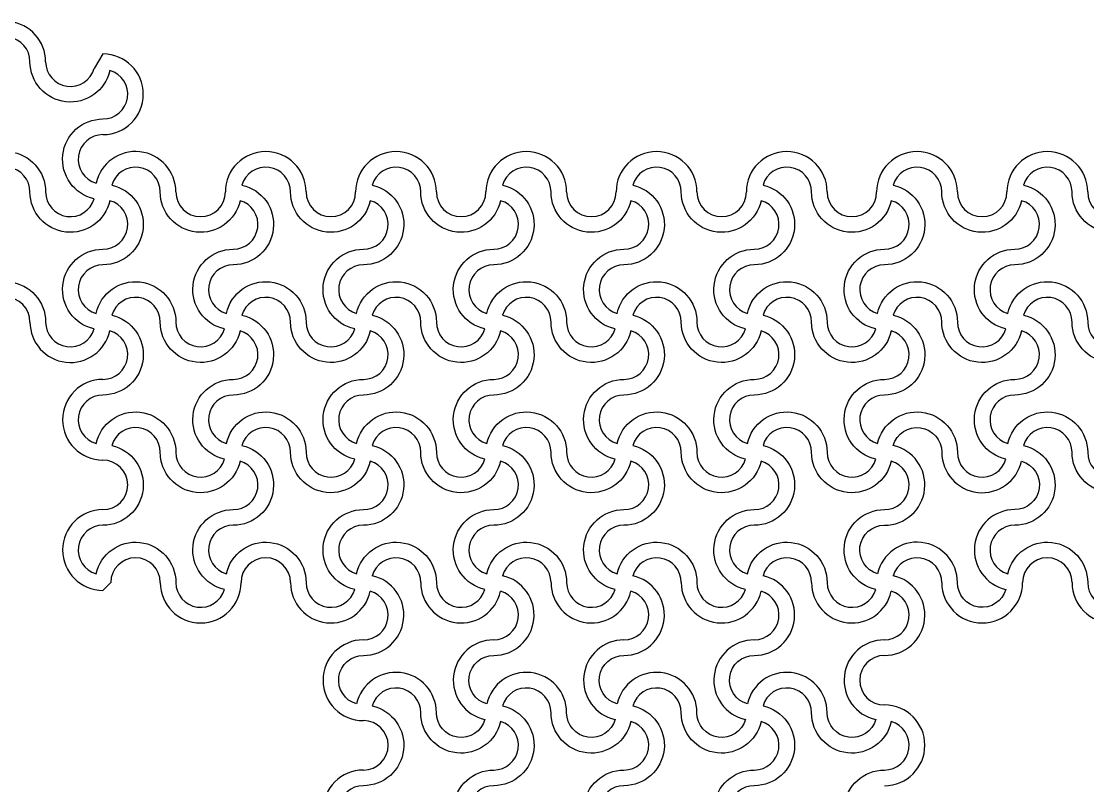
# Model space of a CAD drawing. Header units: millimetres. Extents: x 24 to 345, y 12 to 201.
# Drawn here: x 62.945 to 66.219, y 24.47 to 26.818 of the extents above; entities that cross this region are included whole.
import ezdxf

# ---------------------------------------------------------------- set-up
doc = ezdxf.new("R2010")
doc.units = ezdxf.units.MM
doc.header["$MEASUREMENT"] = 0
doc.layers.add('5th metal (rf+ground)', color=240, linetype='Continuous')

msp = doc.modelspace()

# ---------------------------------------------------------------- linework, layer by layer
at = {"layer": '5th metal (rf+ground)'}
for p, q in [((63.1953, 26.71821), (63.16833, 26.67318)), ((63.1953, 26.71821), (63.16833, 26.67318)), ((63.1953, 26.71821), (63.16833, 26.67318)), ((63.1953, 26.71821), (63.16833, 26.67318)), ((63.1953, 25.07021), (63.2193, 25.09421)), ((63.1953, 25.07021), (63.2193, 25.09421)), ((63.1953, 25.07021), (63.2193, 25.09421)), ((63.1953, 25.07021), (63.2193, 25.09421))]:
    msp.add_line(p, q, dxfattribs=at)
for points in [[(62.9713, 26.69421, 0.8687853), (62.82227, 26.71524, -0.8959788), (62.7953, 26.47021, 0.8687853), (62.77427, 26.32118, -0.8959788), (63.0193, 26.29421, 0.8687853), (63.16833, 26.27318, -0.8959788), (63.1953, 26.51821, 0.8687853), (63.21633, 26.66724, -0.8959788)], [(62.9713, 26.69421, 0.8687853), (62.82227, 26.71524, -0.8959788), (62.7953, 26.47021, 0.8687853), (62.77427, 26.32118, -0.8959788), (63.0193, 26.29421, 0.8687853), (63.16833, 26.27318, -0.8959788), (63.1953, 26.51821, 0.8687853), (63.21633, 26.66724, -0.8959788)], [(62.9713, 26.69421, 0.8687853), (62.82227, 26.71524, -0.8959788), (62.7953, 26.47021, 0.8687853), (62.77427, 26.32118, -0.8959788), (63.0193, 26.29421, 0.8687853), (63.16833, 26.27318, -0.8959788), (63.1953, 26.51821, 0.8687853), (63.21633, 26.66724, -0.8959788)], [(62.9713, 26.69421, 0.8687853), (62.82227, 26.71524, -0.8959788), (62.7953, 26.47021, 0.8687853), (62.77427, 26.32118, -0.8959788), (63.0193, 26.29421, 0.8687853), (63.16833, 26.27318, -0.8959788), (63.1953, 26.51821, 0.8687853), (63.21633, 26.66724, -0.8959788)], [(62.9713, 26.29421, 0.8687853), (62.82227, 26.31524, -0.8959788), (62.7953, 26.07021, 0.8687853), (62.77427, 25.92118, -0.8959788), (63.0193, 25.89421, 0.8687853), (63.16833, 25.87318, -0.8959788), (63.1953, 26.11821, 0.8687853), (63.21633, 26.26724, -0.8959788)], [(62.9713, 26.29421, 0.8687853), (62.82227, 26.31524, -0.8959788), (62.7953, 26.07021, 0.8687853), (62.77427, 25.92118, -0.8959788), (63.0193, 25.89421, 0.8687853), (63.16833, 25.87318, -0.8959788), (63.1953, 26.11821, 0.8687853), (63.21633, 26.26724, -0.8959788)], [(62.9713, 26.29421, 0.8687853), (62.82227, 26.31524, -0.8959788), (62.7953, 26.07021, 0.8687853), (62.77427, 25.92118, -0.8959788), (63.0193, 25.89421, 0.8687853), (63.16833, 25.87318, -0.8959788), (63.1953, 26.11821, 0.8687853), (63.21633, 26.26724, -0.8959788)], [(62.9713, 26.29421, 0.8687853), (62.82227, 26.31524, -0.8959788), (62.7953, 26.07021, 0.8687853), (62.77427, 25.92118, -0.8959788), (63.0193, 25.89421, 0.8687853), (63.16833, 25.87318, -0.8959788), (63.1953, 26.11821, 0.8687853), (63.21633, 26.26724, -0.8959788)], [(63.3713, 26.29421, 0.8687853), (63.22227, 26.31524, -0.8959788), (63.1953, 26.07021, 0.8687853), (63.17427, 25.92118, -0.8959788), (63.4193, 25.89421, 0.8687853), (63.56833, 25.87318, -0.8959788), (63.5953, 26.11821, 0.8687853), (63.61633, 26.26724, -0.8959788)], [(63.3713, 26.29421, 0.8687853), (63.22227, 26.31524, -0.8959788), (63.1953, 26.07021, 0.8687853), (63.17427, 25.92118, -0.8959788), (63.4193, 25.89421, 0.8687853), (63.56833, 25.87318, -0.8959788), (63.5953, 26.11821, 0.8687853), (63.61633, 26.26724, -0.8959788)], [(63.3713, 26.29421, 0.8687853), (63.22227, 26.31524, -0.8959788), (63.1953, 26.07021, 0.8687853), (63.17427, 25.92118, -0.8959788), (63.4193, 25.89421, 0.8687853), (63.56833, 25.87318, -0.8959788), (63.5953, 26.11821, 0.8687853), (63.61633, 26.26724, -0.8959788)], [(63.3713, 26.29421, 0.8687853), (63.22227, 26.31524, -0.8959788), (63.1953, 26.07021, 0.8687853), (63.17427, 25.92118, -0.8959788), (63.4193, 25.89421, 0.8687853), (63.56833, 25.87318, -0.8959788), (63.5953, 26.11821, 0.8687853), (63.61633, 26.26724, -0.8959788)], [(63.7713, 26.29421, 0.8687853), (63.62227, 26.31524, -0.8959788), (63.5953, 26.07021, 0.8687853), (63.57427, 25.92118, -0.8959788), (63.8193, 25.89421, 0.8687853), (63.96833, 25.87318, -0.8959788), (63.9953, 26.11821, 0.8687853), (64.01633, 26.26724, -0.8959788)], [(63.7713, 26.29421, 0.8687853), (63.62227, 26.31524, -0.8959788), (63.5953, 26.07021, 0.8687853), (63.57427, 25.92118, -0.8959788), (63.8193, 25.89421, 0.8687853), (63.96833, 25.87318, -0.8959788), (63.9953, 26.11821, 0.8687853), (64.01633, 26.26724, -0.8959788)], [(63.7713, 26.29421, 0.8687853), (63.62227, 26.31524, -0.8959788), (63.5953, 26.07021, 0.8687853), (63.57427, 25.92118, -0.8959788), (63.8193, 25.89421, 0.8687853), (63.96833, 25.87318, -0.8959788), (63.9953, 26.11821, 0.8687853), (64.01633, 26.26724, -0.8959788)], [(63.7713, 26.29421, 0.8687853), (63.62227, 26.31524, -0.8959788), (63.5953, 26.07021, 0.8687853), (63.57427, 25.92118, -0.8959788), (63.8193, 25.89421, 0.8687853), (63.96833, 25.87318, -0.8959788), (63.9953, 26.11821, 0.8687853), (64.01633, 26.26724, -0.8959788)], [(64.1713, 26.29421, 0.8687853), (64.02227, 26.31524, -0.8959788), (63.9953, 26.07021, 0.8687853), (63.97427, 25.92118, -0.8959788), (64.2193, 25.89421, 0.8687853), (64.36833, 25.87318, -0.8959788), (64.3953, 26.11821, 0.8687853), (64.41633, 26.26724, -0.8959788)], [(64.1713, 26.29421, 0.8687853), (64.02227, 26.31524, -0.8959788), (63.9953, 26.07021, 0.8687853), (63.97427, 25.92118, -0.8959788), (64.2193, 25.89421, 0.8687853), (64.36833, 25.87318, -0.8959788), (64.3953, 26.11821, 0.8687853), (64.41633, 26.26724, -0.8959788)], [(64.1713, 26.29421, 0.8687853), (64.02227, 26.31524, -0.8959788), (63.9953, 26.07021, 0.8687853), (63.97427, 25.92118, -0.8959788), (64.2193, 25.89421, 0.8687853), (64.36833, 25.87318, -0.8959788), (64.3953, 26.11821, 0.8687853), (64.41633, 26.26724, -0.8959788)], [(64.1713, 26.29421, 0.8687853), (64.02227, 26.31524, -0.8959788), (63.9953, 26.07021, 0.8687853), (63.97427, 25.92118, -0.8959788), (64.2193, 25.89421, 0.8687853), (64.36833, 25.87318, -0.8959788), (64.3953, 26.11821, 0.8687853), (64.41633, 26.26724, -0.8959788)], [(64.5713, 26.29421, 0.8687853), (64.42227, 26.31524, -0.8959788), (64.3953, 26.07021, 0.8687853), (64.37427, 25.92118, -0.8959788), (64.6193, 25.89421, 0.8687853), (64.76833, 25.87318, -0.8959788), (64.7953, 26.11821, 0.8687853), (64.81633, 26.26724, -0.8959788)], [(64.5713, 26.29421, 0.8687853), (64.42227, 26.31524, -0.8959788), (64.3953, 26.07021, 0.8687853), (64.37427, 25.92118, -0.8959788), (64.6193, 25.89421, 0.8687853), (64.76833, 25.87318, -0.8959788), (64.7953, 26.11821, 0.8687853), (64.81633, 26.26724, -0.8959788)], [(64.5713, 26.29421, 0.8687853), (64.42227, 26.31524, -0.8959788), (64.3953, 26.07021, 0.8687853), (64.37427, 25.92118, -0.8959788), (64.6193, 25.89421, 0.8687853), (64.76833, 25.87318, -0.8959788), (64.7953, 26.11821, 0.8687853), (64.81633, 26.26724, -0.8959788)], [(64.5713, 26.29421, 0.8687853), (64.42227, 26.31524, -0.8959788), (64.3953, 26.07021, 0.8687853), (64.37427, 25.92118, -0.8959788), (64.6193, 25.89421, 0.8687853), (64.76833, 25.87318, -0.8959788), (64.7953, 26.11821, 0.8687853), (64.81633, 26.26724, -0.8959788)], [(64.9713, 26.29421, 0.8687853), (64.82227, 26.31524, -0.8959788), (64.7953, 26.07021, 0.8687853), (64.77427, 25.92118, -0.8959788), (65.0193, 25.89421, 0.8687853), (65.16833, 25.87318, -0.8959788), (65.1953, 26.11821, 0.8687853), (65.21633, 26.26724, -0.8959788)], [(64.9713, 26.29421, 0.8687853), (64.82227, 26.31524, -0.8959788), (64.7953, 26.07021, 0.8687853), (64.77427, 25.92118, -0.8959788), (65.0193, 25.89421, 0.8687853), (65.16833, 25.87318, -0.8959788), (65.1953, 26.11821, 0.8687853), (65.21633, 26.26724, -0.8959788)], [(64.9713, 26.29421, 0.8687853), (64.82227, 26.31524, -0.8959788), (64.7953, 26.07021, 0.8687853), (64.77427, 25.92118, -0.8959788), (65.0193, 25.89421, 0.8687853), (65.16833, 25.87318, -0.8959788), (65.1953, 26.11821, 0.8687853), (65.21633, 26.26724, -0.8959788)], [(64.9713, 26.29421, 0.8687853), (64.82227, 26.31524, -0.8959788), (64.7953, 26.07021, 0.8687853), (64.77427, 25.92118, -0.8959788), (65.0193, 25.89421, 0.8687853), (65.16833, 25.87318, -0.8959788), (65.1953, 26.11821, 0.8687853), (65.21633, 26.26724, -0.8959788)], [(65.3713, 26.29421, 0.8687853), (65.22227, 26.31524, -0.8959788), (65.1953, 26.07021, 0.8687853), (65.17427, 25.92118, -0.8959788), (65.4193, 25.89421, 0.8687853), (65.56833, 25.87318, -0.8959788), (65.5953, 26.11821, 0.8687853), (65.61633, 26.26724, -0.8959788)], [(65.3713, 26.29421, 0.8687853), (65.22227, 26.31524, -0.8959788), (65.1953, 26.07021, 0.8687853), (65.17427, 25.92118, -0.8959788), (65.4193, 25.89421, 0.8687853), (65.56833, 25.87318, -0.8959788), (65.5953, 26.11821, 0.8687853), (65.61633, 26.26724, -0.8959788)], [(65.3713, 26.29421, 0.8687853), (65.22227, 26.31524, -0.8959788), (65.1953, 26.07021, 0.8687853), (65.17427, 25.92118, -0.8959788), (65.4193, 25.89421, 0.8687853), (65.56833, 25.87318, -0.8959788), (65.5953, 26.11821, 0.8687853), (65.61633, 26.26724, -0.8959788)], [(65.3713, 26.29421, 0.8687853), (65.22227, 26.31524, -0.8959788), (65.1953, 26.07021, 0.8687853), (65.17427, 25.92118, -0.8959788), (65.4193, 25.89421, 0.8687853), (65.56833, 25.87318, -0.8959788), (65.5953, 26.11821, 0.8687853), (65.61633, 26.26724, -0.8959788)], [(65.7713, 26.29421, 0.8687853), (65.62227, 26.31524, -0.8959788), (65.5953, 26.07021, 0.8687853), (65.57427, 25.92118, -0.8959788), (65.8193, 25.89421, 0.8687853), (65.96833, 25.87318, -0.8959788), (65.9953, 26.11821, 0.8687853), (66.01633, 26.26724, -0.8959788)], [(65.7713, 26.29421, 0.8687853), (65.62227, 26.31524, -0.8959788), (65.5953, 26.07021, 0.8687853), (65.57427, 25.92118, -0.8959788), (65.8193, 25.89421, 0.8687853), (65.96833, 25.87318, -0.8959788), (65.9953, 26.11821, 0.8687853), (66.01633, 26.26724, -0.8959788)], [(65.7713, 26.29421, 0.8687853), (65.62227, 26.31524, -0.8959788), (65.5953, 26.07021, 0.8687853), (65.57427, 25.92118, -0.8959788), (65.8193, 25.89421, 0.8687853), (65.96833, 25.87318, -0.8959788), (65.9953, 26.11821, 0.8687853), (66.01633, 26.26724, -0.8959788)], [(65.7713, 26.29421, 0.8687853), (65.62227, 26.31524, -0.8959788), (65.5953, 26.07021, 0.8687853), (65.57427, 25.92118, -0.8959788), (65.8193, 25.89421, 0.8687853), (65.96833, 25.87318, -0.8959788), (65.9953, 26.11821, 0.8687853), (66.01633, 26.26724, -0.8959788)], [(66.1713, 26.29421, 0.8687853), (66.02227, 26.31524, -0.8959788), (65.9953, 26.07021, 0.8687853), (65.97427, 25.92118, -0.8959788), (66.2193, 25.89421, 0.8687853), (66.36833, 25.87318, -0.8959788), (66.3953, 26.11821, 0.8687853), (66.41633, 26.26724, -0.8959788)], [(66.1713, 26.29421, 0.8687853), (66.02227, 26.31524, -0.8959788), (65.9953, 26.07021, 0.8687853), (65.97427, 25.92118, -0.8959788), (66.2193, 25.89421, 0.8687853), (66.36833, 25.87318, -0.8959788), (66.3953, 26.11821, 0.8687853), (66.41633, 26.26724, -0.8959788)], [(66.1713, 26.29421, 0.8687853), (66.02227, 26.31524, -0.8959788), (65.9953, 26.07021, 0.8687853), (65.97427, 25.92118, -0.8959788), (66.2193, 25.89421, 0.8687853), (66.36833, 25.87318, -0.8959788), (66.3953, 26.11821, 0.8687853), (66.41633, 26.26724, -0.8959788)], [(66.1713, 26.29421, 0.8687853), (66.02227, 26.31524, -0.8959788), (65.9953, 26.07021, 0.8687853), (65.97427, 25.92118, -0.8959788), (66.2193, 25.89421, 0.8687853), (66.36833, 25.87318, -0.8959788), (66.3953, 26.11821, 0.8687853), (66.41633, 26.26724, -0.8959788)], [(63.3713, 25.89421, 0.8687853), (63.22227, 25.91524, -0.8959788), (63.1953, 25.67021, 0.8687853), (63.17427, 25.52118, -0.8959788), (63.4193, 25.49421, 0.8687853), (63.56833, 25.47318, -0.8959788), (63.5953, 25.71821, 0.8687853), (63.61633, 25.86724, -0.8959788)], [(63.3713, 25.89421, 0.8687853), (63.22227, 25.91524, -0.8959788), (63.1953, 25.67021, 0.8687853), (63.17427, 25.52118, -0.8959788), (63.4193, 25.49421, 0.8687853), (63.56833, 25.47318, -0.8959788), (63.5953, 25.71821, 0.8687853), (63.61633, 25.86724, -0.8959788)], [(63.3713, 25.89421, 0.8687853), (63.22227, 25.91524, -0.8959788), (63.1953, 25.67021, 0.8687853), (63.17427, 25.52118, -0.8959788), (63.4193, 25.49421, 0.8687853), (63.56833, 25.47318, -0.8959788), (63.5953, 25.71821, 0.8687853), (63.61633, 25.86724, -0.8959788)], [(63.3713, 25.89421, 0.8687853), (63.22227, 25.91524, -0.8959788), (63.1953, 25.67021, 0.8687853), (63.17427, 25.52118, -0.8959788), (63.4193, 25.49421, 0.8687853), (63.56833, 25.47318, -0.8959788), (63.5953, 25.71821, 0.8687853), (63.61633, 25.86724, -0.8959788)], [(63.7713, 25.89421, 0.8687853), (63.62227, 25.91524, -0.8959788), (63.5953, 25.67021, 0.8687853), (63.57427, 25.52118, -0.8959788), (63.8193, 25.49421, 0.8687853), (63.96833, 25.47318, -0.8959788), (63.9953, 25.71821, 0.8687853), (64.01633, 25.86724, -0.8959788)], [(63.7713, 25.89421, 0.8687853), (63.62227, 25.91524, -0.8959788), (63.5953, 25.67021, 0.8687853), (63.57427, 25.52118, -0.8959788), (63.8193, 25.49421, 0.8687853), (63.96833, 25.47318, -0.8959788), (63.9953, 25.71821, 0.8687853), (64.01633, 25.86724, -0.8959788)], [(63.7713, 25.89421, 0.8687853), (63.62227, 25.91524, -0.8959788), (63.5953, 25.67021, 0.8687853), (63.57427, 25.52118, -0.8959788), (63.8193, 25.49421, 0.8687853), (63.96833, 25.47318, -0.8959788), (63.9953, 25.71821, 0.8687853), (64.01633, 25.86724, -0.8959788)], [(63.7713, 25.89421, 0.8687853), (63.62227, 25.91524, -0.8959788), (63.5953, 25.67021, 0.8687853), (63.57427, 25.52118, -0.8959788), (63.8193, 25.49421, 0.8687853), (63.96833, 25.47318, -0.8959788), (63.9953, 25.71821, 0.8687853), (64.01633, 25.86724, -0.8959788)], [(64.1713, 25.89421, 0.8687853), (64.02227, 25.91524, -0.8959788), (63.9953, 25.67021, 0.8687853), (63.97427, 25.52118, -0.8959788), (64.2193, 25.49421, 0.8687853), (64.36833, 25.47318, -0.8959788), (64.3953, 25.71821, 0.8687853), (64.41633, 25.86724, -0.8959788)], [(64.1713, 25.89421, 0.8687853), (64.02227, 25.91524, -0.8959788), (63.9953, 25.67021, 0.8687853), (63.97427, 25.52118, -0.8959788), (64.2193, 25.49421, 0.8687853), (64.36833, 25.47318, -0.8959788), (64.3953, 25.71821, 0.8687853), (64.41633, 25.86724, -0.8959788)], [(64.1713, 25.89421, 0.8687853), (64.02227, 25.91524, -0.8959788), (63.9953, 25.67021, 0.8687853), (63.97427, 25.52118, -0.8959788), (64.2193, 25.49421, 0.8687853), (64.36833, 25.47318, -0.8959788), (64.3953, 25.71821, 0.8687853), (64.41633, 25.86724, -0.8959788)], [(64.1713, 25.89421, 0.8687853), (64.02227, 25.91524, -0.8959788), (63.9953, 25.67021, 0.8687853), (63.97427, 25.52118, -0.8959788), (64.2193, 25.49421, 0.8687853), (64.36833, 25.47318, -0.8959788), (64.3953, 25.71821, 0.8687853), (64.41633, 25.86724, -0.8959788)], [(64.5713, 25.89421, 0.8687853), (64.42227, 25.91524, -0.8959788), (64.3953, 25.67021, 0.8687853), (64.37427, 25.52118, -0.8959788), (64.6193, 25.49421, 0.8687853), (64.76833, 25.47318, -0.8959788), (64.7953, 25.71821, 0.8687853), (64.81633, 25.86724, -0.8959788)], [(64.5713, 25.89421, 0.8687853), (64.42227, 25.91524, -0.8959788), (64.3953, 25.67021, 0.8687853), (64.37427, 25.52118, -0.8959788), (64.6193, 25.49421, 0.8687853), (64.76833, 25.47318, -0.8959788), (64.7953, 25.71821, 0.8687853), (64.81633, 25.86724, -0.8959788)], [(64.5713, 25.89421, 0.8687853), (64.42227, 25.91524, -0.8959788), (64.3953, 25.67021, 0.8687853), (64.37427, 25.52118, -0.8959788), (64.6193, 25.49421, 0.8687853), (64.76833, 25.47318, -0.8959788), (64.7953, 25.71821, 0.8687853), (64.81633, 25.86724, -0.8959788)], [(64.5713, 25.89421, 0.8687853), (64.42227, 25.91524, -0.8959788), (64.3953, 25.67021, 0.8687853), (64.37427, 25.52118, -0.8959788), (64.6193, 25.49421, 0.8687853), (64.76833, 25.47318, -0.8959788), (64.7953, 25.71821, 0.8687853), (64.81633, 25.86724, -0.8959788)], [(64.9713, 25.89421, 0.8687853), (64.82227, 25.91524, -0.8959788), (64.7953, 25.67021, 0.8687853), (64.77427, 25.52118, -0.8959788), (65.0193, 25.49421, 0.8687853), (65.16833, 25.47318, -0.8959788), (65.1953, 25.71821, 0.8687853), (65.21633, 25.86724, -0.8959788)], [(64.9713, 25.89421, 0.8687853), (64.82227, 25.91524, -0.8959788), (64.7953, 25.67021, 0.8687853), (64.77427, 25.52118, -0.8959788), (65.0193, 25.49421, 0.8687853), (65.16833, 25.47318, -0.8959788), (65.1953, 25.71821, 0.8687853), (65.21633, 25.86724, -0.8959788)], [(64.9713, 25.89421, 0.8687853), (64.82227, 25.91524, -0.8959788), (64.7953, 25.67021, 0.8687853), (64.77427, 25.52118, -0.8959788), (65.0193, 25.49421, 0.8687853), (65.16833, 25.47318, -0.8959788), (65.1953, 25.71821, 0.8687853), (65.21633, 25.86724, -0.8959788)], [(64.9713, 25.89421, 0.8687853), (64.82227, 25.91524, -0.8959788), (64.7953, 25.67021, 0.8687853), (64.77427, 25.52118, -0.8959788), (65.0193, 25.49421, 0.8687853), (65.16833, 25.47318, -0.8959788), (65.1953, 25.71821, 0.8687853), (65.21633, 25.86724, -0.8959788)], [(65.3713, 25.89421, 0.8687853), (65.22227, 25.91524, -0.8959788), (65.1953, 25.67021, 0.8687853), (65.17427, 25.52118, -0.8959788), (65.4193, 25.49421, 0.8687853), (65.56833, 25.47318, -0.8959788), (65.5953, 25.71821, 0.8687853), (65.61633, 25.86724, -0.8959788)], [(65.3713, 25.89421, 0.8687853), (65.22227, 25.91524, -0.8959788), (65.1953, 25.67021, 0.8687853), (65.17427, 25.52118, -0.8959788), (65.4193, 25.49421, 0.8687853), (65.56833, 25.47318, -0.8959788), (65.5953, 25.71821, 0.8687853), (65.61633, 25.86724, -0.8959788)], [(65.3713, 25.89421, 0.8687853), (65.22227, 25.91524, -0.8959788), (65.1953, 25.67021, 0.8687853), (65.17427, 25.52118, -0.8959788), (65.4193, 25.49421, 0.8687853), (65.56833, 25.47318, -0.8959788), (65.5953, 25.71821, 0.8687853), (65.61633, 25.86724, -0.8959788)], [(65.3713, 25.89421, 0.8687853), (65.22227, 25.91524, -0.8959788), (65.1953, 25.67021, 0.8687853), (65.17427, 25.52118, -0.8959788), (65.4193, 25.49421, 0.8687853), (65.56833, 25.47318, -0.8959788), (65.5953, 25.71821, 0.8687853), (65.61633, 25.86724, -0.8959788)], [(65.7713, 25.89421, 0.8687853), (65.62227, 25.91524, -0.8959788), (65.5953, 25.67021, 0.8687853), (65.57427, 25.52118, -0.8959788), (65.8193, 25.49421, 0.8687853), (65.96833, 25.47318, -0.8959788), (65.9953, 25.71821, 0.8687853), (66.01633, 25.86724, -0.8959788)], [(65.7713, 25.89421, 0.8687853), (65.62227, 25.91524, -0.8959788), (65.5953, 25.67021, 0.8687853), (65.57427, 25.52118, -0.8959788), (65.8193, 25.49421, 0.8687853), (65.96833, 25.47318, -0.8959788), (65.9953, 25.71821, 0.8687853), (66.01633, 25.86724, -0.8959788)], [(65.7713, 25.89421, 0.8687853), (65.62227, 25.91524, -0.8959788), (65.5953, 25.67021, 0.8687853), (65.57427, 25.52118, -0.8959788), (65.8193, 25.49421, 0.8687853), (65.96833, 25.47318, -0.8959788), (65.9953, 25.71821, 0.8687853), (66.01633, 25.86724, -0.8959788)], [(65.7713, 25.89421, 0.8687853), (65.62227, 25.91524, -0.8959788), (65.5953, 25.67021, 0.8687853), (65.57427, 25.52118, -0.8959788), (65.8193, 25.49421, 0.8687853), (65.96833, 25.47318, -0.8959788), (65.9953, 25.71821, 0.8687853), (66.01633, 25.86724, -0.8959788)], [(66.1713, 25.89421, 0.8687853), (66.02227, 25.91524, -0.8959788), (65.9953, 25.67021, 0.8687853), (65.97427, 25.52118, -0.8959788), (66.2193, 25.49421, 0.8687853), (66.36833, 25.47318, -0.8959788), (66.3953, 25.71821, 0.8687853), (66.41633, 25.86724, -0.8959788)], [(66.1713, 25.89421, 0.8687853), (66.02227, 25.91524, -0.8959788), (65.9953, 25.67021, 0.8687853), (65.97427, 25.52118, -0.8959788), (66.2193, 25.49421, 0.8687853), (66.36833, 25.47318, -0.8959788), (66.3953, 25.71821, 0.8687853), (66.41633, 25.86724, -0.8959788)], [(66.1713, 25.89421, 0.8687853), (66.02227, 25.91524, -0.8959788), (65.9953, 25.67021, 0.8687853), (65.97427, 25.52118, -0.8959788), (66.2193, 25.49421, 0.8687853), (66.36833, 25.47318, -0.8959788), (66.3953, 25.71821, 0.8687853), (66.41633, 25.86724, -0.8959788)], [(66.1713, 25.89421, 0.8687853), (66.02227, 25.91524, -0.8959788), (65.9953, 25.67021, 0.8687853), (65.97427, 25.52118, -0.8959788), (66.2193, 25.49421, 0.8687853), (66.36833, 25.47318, -0.8959788), (66.3953, 25.71821, 0.8687853), (66.41633, 25.86724, -0.8959788)], [(63.3713, 25.49421, 0.8687853), (63.22227, 25.51524, -0.8959788), (63.1953, 25.27021, 0.8687853), (63.17427, 25.12118, -0.8959788), (63.4193, 25.09421, 0.8687853), (63.56833, 25.07318, -0.8959788), (63.5953, 25.31821, 0.8687853), (63.61633, 25.46724, -0.8959788)], [(63.3713, 25.49421, 0.8687853), (63.22227, 25.51524, -0.8959788), (63.1953, 25.27021, 0.8687853), (63.17427, 25.12118, -0.8959788), (63.4193, 25.09421, 0.8687853), (63.56833, 25.07318, -0.8959788), (63.5953, 25.31821, 0.8687853), (63.61633, 25.46724, -0.8959788)], [(63.3713, 25.49421, 0.8687853), (63.22227, 25.51524, -0.8959788), (63.1953, 25.27021, 0.8687853), (63.17427, 25.12118, -0.8959788), (63.4193, 25.09421, 0.8687853), (63.56833, 25.07318, -0.8959788), (63.5953, 25.31821, 0.8687853), (63.61633, 25.46724, -0.8959788)], [(63.3713, 25.49421, 0.8687853), (63.22227, 25.51524, -0.8959788), (63.1953, 25.27021, 0.8687853), (63.17427, 25.12118, -0.8959788), (63.4193, 25.09421, 0.8687853), (63.56833, 25.07318, -0.8959788), (63.5953, 25.31821, 0.8687853), (63.61633, 25.46724, -0.8959788)], [(63.7713, 25.49421, 0.8687853), (63.62227, 25.51524, -0.8959788), (63.5953, 25.27021, 0.8687853), (63.57427, 25.12118, -0.8959788), (63.8193, 25.09421, 0.8687853), (63.96833, 25.07318, -0.8959788), (63.9953, 25.31821, 0.8687853), (64.01633, 25.46724, -0.8959788)], [(63.7713, 25.49421, 0.8687853), (63.62227, 25.51524, -0.8959788), (63.5953, 25.27021, 0.8687853), (63.57427, 25.12118, -0.8959788), (63.8193, 25.09421, 0.8687853), (63.96833, 25.07318, -0.8959788), (63.9953, 25.31821, 0.8687853), (64.01633, 25.46724, -0.8959788)], [(63.7713, 25.49421, 0.8687853), (63.62227, 25.51524, -0.8959788), (63.5953, 25.27021, 0.8687853), (63.57427, 25.12118, -0.8959788), (63.8193, 25.09421, 0.8687853), (63.96833, 25.07318, -0.8959788), (63.9953, 25.31821, 0.8687853), (64.01633, 25.46724, -0.8959788)], [(63.7713, 25.49421, 0.8687853), (63.62227, 25.51524, -0.8959788), (63.5953, 25.27021, 0.8687853), (63.57427, 25.12118, -0.8959788), (63.8193, 25.09421, 0.8687853), (63.96833, 25.07318, -0.8959788), (63.9953, 25.31821, 0.8687853), (64.01633, 25.46724, -0.8959788)], [(64.1713, 25.49421, 0.8687853), (64.02227, 25.51524, -0.8959788), (63.9953, 25.27021, 0.8687853), (63.97427, 25.12118, -0.8959788), (64.2193, 25.09421, 0.8687853), (64.36833, 25.07318, -0.8959788), (64.3953, 25.31821, 0.8687853), (64.41633, 25.46724, -0.8959788)], [(64.1713, 25.49421, 0.8687853), (64.02227, 25.51524, -0.8959788), (63.9953, 25.27021, 0.8687853), (63.97427, 25.12118, -0.8959788), (64.2193, 25.09421, 0.8687853), (64.36833, 25.07318, -0.8959788), (64.3953, 25.31821, 0.8687853), (64.41633, 25.46724, -0.8959788)], [(64.1713, 25.49421, 0.8687853), (64.02227, 25.51524, -0.8959788), (63.9953, 25.27021, 0.8687853), (63.97427, 25.12118, -0.8959788), (64.2193, 25.09421, 0.8687853), (64.36833, 25.07318, -0.8959788), (64.3953, 25.31821, 0.8687853), (64.41633, 25.46724, -0.8959788)], [(64.1713, 25.49421, 0.8687853), (64.02227, 25.51524, -0.8959788), (63.9953, 25.27021, 0.8687853), (63.97427, 25.12118, -0.8959788), (64.2193, 25.09421, 0.8687853), (64.36833, 25.07318, -0.8959788), (64.3953, 25.31821, 0.8687853), (64.41633, 25.46724, -0.8959788)], [(64.5713, 25.49421, 0.8687853), (64.42227, 25.51524, -0.8959788), (64.3953, 25.27021, 0.8687853), (64.37427, 25.12118, -0.8959788), (64.6193, 25.09421, 0.8687853), (64.76833, 25.07318, -0.8959788), (64.7953, 25.31821, 0.8687853), (64.81633, 25.46724, -0.8959788)], [(64.5713, 25.49421, 0.8687853), (64.42227, 25.51524, -0.8959788), (64.3953, 25.27021, 0.8687853), (64.37427, 25.12118, -0.8959788), (64.6193, 25.09421, 0.8687853), (64.76833, 25.07318, -0.8959788), (64.7953, 25.31821, 0.8687853), (64.81633, 25.46724, -0.8959788)], [(64.5713, 25.49421, 0.8687853), (64.42227, 25.51524, -0.8959788), (64.3953, 25.27021, 0.8687853), (64.37427, 25.12118, -0.8959788), (64.6193, 25.09421, 0.8687853), (64.76833, 25.07318, -0.8959788), (64.7953, 25.31821, 0.8687853), (64.81633, 25.46724, -0.8959788)], [(64.5713, 25.49421, 0.8687853), (64.42227, 25.51524, -0.8959788), (64.3953, 25.27021, 0.8687853), (64.37427, 25.12118, -0.8959788), (64.6193, 25.09421, 0.8687853), (64.76833, 25.07318, -0.8959788), (64.7953, 25.31821, 0.8687853), (64.81633, 25.46724, -0.8959788)], [(64.9713, 25.49421, 0.8687853), (64.82227, 25.51524, -0.8959788), (64.7953, 25.27021, 0.8687853), (64.77427, 25.12118, -0.8959788), (65.0193, 25.09421, 0.8687853), (65.16833, 25.07318, -0.8959788), (65.1953, 25.31821, 0.8687853), (65.21633, 25.46724, -0.8959788)], [(64.9713, 25.49421, 0.8687853), (64.82227, 25.51524, -0.8959788), (64.7953, 25.27021, 0.8687853), (64.77427, 25.12118, -0.8959788), (65.0193, 25.09421, 0.8687853), (65.16833, 25.07318, -0.8959788), (65.1953, 25.31821, 0.8687853), (65.21633, 25.46724, -0.8959788)], [(64.9713, 25.49421, 0.8687853), (64.82227, 25.51524, -0.8959788), (64.7953, 25.27021, 0.8687853), (64.77427, 25.12118, -0.8959788), (65.0193, 25.09421, 0.8687853), (65.16833, 25.07318, -0.8959788), (65.1953, 25.31821, 0.8687853), (65.21633, 25.46724, -0.8959788)], [(64.9713, 25.49421, 0.8687853), (64.82227, 25.51524, -0.8959788), (64.7953, 25.27021, 0.8687853), (64.77427, 25.12118, -0.8959788), (65.0193, 25.09421, 0.8687853), (65.16833, 25.07318, -0.8959788), (65.1953, 25.31821, 0.8687853), (65.21633, 25.46724, -0.8959788)], [(65.3713, 25.49421, 0.8687853), (65.22227, 25.51524, -0.8959788), (65.1953, 25.27021, 0.8687853), (65.17427, 25.12118, -0.8959788), (65.4193, 25.09421, 0.8687853), (65.56833, 25.07318, -0.8959788), (65.5953, 25.31821, 0.8687853), (65.61633, 25.46724, -0.8959788)], [(65.3713, 25.49421, 0.8687853), (65.22227, 25.51524, -0.8959788), (65.1953, 25.27021, 0.8687853), (65.17427, 25.12118, -0.8959788), (65.4193, 25.09421, 0.8687853), (65.56833, 25.07318, -0.8959788), (65.5953, 25.31821, 0.8687853), (65.61633, 25.46724, -0.8959788)], [(65.3713, 25.49421, 0.8687853), (65.22227, 25.51524, -0.8959788), (65.1953, 25.27021, 0.8687853), (65.17427, 25.12118, -0.8959788), (65.4193, 25.09421, 0.8687853), (65.56833, 25.07318, -0.8959788), (65.5953, 25.31821, 0.8687853), (65.61633, 25.46724, -0.8959788)], [(65.3713, 25.49421, 0.8687853), (65.22227, 25.51524, -0.8959788), (65.1953, 25.27021, 0.8687853), (65.17427, 25.12118, -0.8959788), (65.4193, 25.09421, 0.8687853), (65.56833, 25.07318, -0.8959788), (65.5953, 25.31821, 0.8687853), (65.61633, 25.46724, -0.8959788)], [(65.7713, 25.49421, 0.8959788), (66.01633, 25.46724, -0.8687853), (65.9953, 25.31821, 0.8959788), (65.96833, 25.07318, -0.8687853), (65.8193, 25.09421, 0.8959788), (65.57427, 25.12118, -0.8687853), (65.5953, 25.27021, 0.8959788), (65.62227, 25.51524, -0.8687853)], [(65.7713, 25.49421, 0.8959788), (66.01633, 25.46724, -0.8687853), (65.9953, 25.31821, 0.8959788), (65.96833, 25.07318, -0.8687853), (65.8193, 25.09421, 0.8959788), (65.57427, 25.12118, -0.8687853), (65.5953, 25.27021, 0.8959788), (65.62227, 25.51524, -0.8687853)], [(65.7713, 25.49421, 0.8959788), (66.01633, 25.46724, -0.8687853), (65.9953, 25.31821, 0.8959788), (65.96833, 25.07318, -0.8687853), (65.8193, 25.09421, 0.8959788), (65.57427, 25.12118, -0.8687853), (65.5953, 25.27021, 0.8959788), (65.62227, 25.51524, -0.8687853)], [(65.7713, 25.49421, 0.8959788), (66.01633, 25.46724, -0.8687853), (65.9953, 25.31821, 0.8959788), (65.96833, 25.07318, -0.8687853), (65.8193, 25.09421, 0.8959788), (65.57427, 25.12118, -0.8687853), (65.5953, 25.27021, 0.8959788), (65.62227, 25.51524, -0.8687853)], [(66.1713, 25.49421, 0.8687853), (66.02227, 25.51524, -0.8959788), (65.9953, 25.27021, 0.8687853), (65.97427, 25.12118, -0.8959788), (66.2193, 25.09421, 0.8687853), (66.36833, 25.07318, -0.8959788), (66.3953, 25.31821, 0.8687853), (66.41633, 25.46724, -0.8959788)], [(66.1713, 25.49421, 0.8687853), (66.02227, 25.51524, -0.8959788), (65.9953, 25.27021, 0.8687853), (65.97427, 25.12118, -0.8959788), (66.2193, 25.09421, 0.8687853), (66.36833, 25.07318, -0.8959788), (66.3953, 25.31821, 0.8687853), (66.41633, 25.46724, -0.8959788)], [(66.1713, 25.49421, 0.8687853), (66.02227, 25.51524, -0.8959788), (65.9953, 25.27021, 0.8687853), (65.97427, 25.12118, -0.8959788), (66.2193, 25.09421, 0.8687853), (66.36833, 25.07318, -0.8959788), (66.3953, 25.31821, 0.8687853), (66.41633, 25.46724, -0.8959788)], [(66.1713, 25.49421, 0.8687853), (66.02227, 25.51524, -0.8959788), (65.9953, 25.27021, 0.8687853), (65.97427, 25.12118, -0.8959788), (66.2193, 25.09421, 0.8687853), (66.36833, 25.07318, -0.8959788), (66.3953, 25.31821, 0.8687853), (66.41633, 25.46724, -0.8959788)], [(64.1713, 24.69421, 0.8687853), (64.02227, 24.71524, -0.8959788), (63.9953, 24.47021, 0.8687853), (63.97427, 24.32118, -0.8959788), (64.2193, 24.29421, 0.8687853), (64.36833, 24.27318, -0.8959788), (64.3953, 24.51821, 0.8687853), (64.41633, 24.66724, -0.8959788)], [(64.1713, 24.69421, 0.8687853), (64.02227, 24.71524, -0.8959788), (63.9953, 24.47021, 0.8687853), (63.97427, 24.32118, -0.8959788), (64.2193, 24.29421, 0.8687853), (64.36833, 24.27318, -0.8959788), (64.3953, 24.51821, 0.8687853), (64.41633, 24.66724, -0.8959788)], [(64.1713, 24.69421, 0.8687853), (64.02227, 24.71524, -0.8959788), (63.9953, 24.47021, 0.8687853), (63.97427, 24.32118, -0.8959788), (64.2193, 24.29421, 0.8687853), (64.36833, 24.27318, -0.8959788), (64.3953, 24.51821, 0.8687853), (64.41633, 24.66724, -0.8959788)], [(64.1713, 24.69421, 0.8687853), (64.02227, 24.71524, -0.8959788), (63.9953, 24.47021, 0.8687853), (63.97427, 24.32118, -0.8959788), (64.2193, 24.29421, 0.8687853), (64.36833, 24.27318, -0.8959788), (64.3953, 24.51821, 0.8687853), (64.41633, 24.66724, -0.8959788)], [(64.5713, 24.69421, 0.8687853), (64.42227, 24.71524, -0.8959788), (64.3953, 24.47021, 0.8687853), (64.37427, 24.32118, -0.8959788), (64.6193, 24.29421, 0.8687853), (64.76833, 24.27318, -0.8959788), (64.7953, 24.51821, 0.8687853), (64.81633, 24.66724, -0.8959788)], [(64.5713, 24.69421, 0.8687853), (64.42227, 24.71524, -0.8959788), (64.3953, 24.47021, 0.8687853), (64.37427, 24.32118, -0.8959788), (64.6193, 24.29421, 0.8687853), (64.76833, 24.27318, -0.8959788), (64.7953, 24.51821, 0.8687853), (64.81633, 24.66724, -0.8959788)], [(64.5713, 24.69421, 0.8687853), (64.42227, 24.71524, -0.8959788), (64.3953, 24.47021, 0.8687853), (64.37427, 24.32118, -0.8959788), (64.6193, 24.29421, 0.8687853), (64.76833, 24.27318, -0.8959788), (64.7953, 24.51821, 0.8687853), (64.81633, 24.66724, -0.8959788)], [(64.5713, 24.69421, 0.8687853), (64.42227, 24.71524, -0.8959788), (64.3953, 24.47021, 0.8687853), (64.37427, 24.32118, -0.8959788), (64.6193, 24.29421, 0.8687853), (64.76833, 24.27318, -0.8959788), (64.7953, 24.51821, 0.8687853), (64.81633, 24.66724, -0.8959788)], [(64.9713, 24.69421, 0.8687853), (64.82227, 24.71524, -0.8959788), (64.7953, 24.47021, 0.8687853), (64.77427, 24.32118, -0.8959788), (65.0193, 24.29421, 0.8687853), (65.16833, 24.27318, -0.8959788), (65.1953, 24.51821, 0.8687853), (65.21633, 24.66724, -0.8959788)], [(64.9713, 24.69421, 0.8687853), (64.82227, 24.71524, -0.8959788), (64.7953, 24.47021, 0.8687853), (64.77427, 24.32118, -0.8959788), (65.0193, 24.29421, 0.8687853), (65.16833, 24.27318, -0.8959788), (65.1953, 24.51821, 0.8687853), (65.21633, 24.66724, -0.8959788)], [(64.9713, 24.69421, 0.8687853), (64.82227, 24.71524, -0.8959788), (64.7953, 24.47021, 0.8687853), (64.77427, 24.32118, -0.8959788), (65.0193, 24.29421, 0.8687853), (65.16833, 24.27318, -0.8959788), (65.1953, 24.51821, 0.8687853), (65.21633, 24.66724, -0.8959788)], [(64.9713, 24.69421, 0.8687853), (64.82227, 24.71524, -0.8959788), (64.7953, 24.47021, 0.8687853), (64.77427, 24.32118, -0.8959788), (65.0193, 24.29421, 0.8687853), (65.16833, 24.27318, -0.8959788), (65.1953, 24.51821, 0.8687853), (65.21633, 24.66724, -0.8959788)], [(65.3713, 24.69421, 0.8687853), (65.22227, 24.71524, -0.8959788), (65.1953, 24.47021, 0.8687853), (65.17427, 24.32118, -0.8959788), (65.4193, 24.29421, 0.8687853), (65.56833, 24.27318, -0.8959788), (65.5953, 24.51821, 0.8687853), (65.61633, 24.66724, -0.8959788)], [(65.3713, 24.69421, 0.8687853), (65.22227, 24.71524, -0.8959788), (65.1953, 24.47021, 0.8687853), (65.17427, 24.32118, -0.8959788), (65.4193, 24.29421, 0.8687853), (65.56833, 24.27318, -0.8959788), (65.5953, 24.51821, 0.8687853), (65.61633, 24.66724, -0.8959788)], [(65.3713, 24.69421, 0.8687853), (65.22227, 24.71524, -0.8959788), (65.1953, 24.47021, 0.8687853), (65.17427, 24.32118, -0.8959788), (65.4193, 24.29421, 0.8687853), (65.56833, 24.27318, -0.8959788), (65.5953, 24.51821, 0.8687853), (65.61633, 24.66724, -0.8959788)], [(65.3713, 24.69421, 0.8687853), (65.22227, 24.71524, -0.8959788), (65.1953, 24.47021, 0.8687853), (65.17427, 24.32118, -0.8959788), (65.4193, 24.29421, 0.8687853), (65.56833, 24.27318, -0.8959788), (65.5953, 24.51821, 0.8687853), (65.61633, 24.66724, -0.8959788)]]:
    msp.add_lwpolyline(points, format="xyb", close=True, dxfattribs=at)
for points in [[(64.3953, 24.91821, 0.8959788), (64.36833, 24.67318, -0.8687853), (64.2193, 24.69421, 0.8959788), (63.97427, 24.72118, -0.8687853), (63.9953, 24.87021, 0.8959788), (64.02227, 25.11524)], [(64.3953, 24.91821, 0.8959788), (64.36833, 24.67318, -0.8687853), (64.2193, 24.69421, 0.8959788), (63.97427, 24.72118, -0.8687853), (63.9953, 24.87021, 0.8959788), (64.02227, 25.11524)], [(64.3953, 24.91821, 0.8959788), (64.36833, 24.67318, -0.8687853), (64.2193, 24.69421, 0.8959788), (63.97427, 24.72118, -0.8687853), (63.9953, 24.87021, 0.8959788), (64.02227, 25.11524)], [(64.3953, 24.91821, 0.8959788), (64.36833, 24.67318, -0.8687853), (64.2193, 24.69421, 0.8959788), (63.97427, 24.72118, -0.8687853), (63.9953, 24.87021, 0.8959788), (64.02227, 25.11524)], [(64.7953, 24.91821, 0.8959788), (64.76833, 24.67318, -0.8687853), (64.6193, 24.69421, 0.8959788), (64.37427, 24.72118, -0.8687853), (64.3953, 24.87021, 0.8959788), (64.42227, 25.11524)], [(64.7953, 24.91821, 0.8959788), (64.76833, 24.67318, -0.8687853), (64.6193, 24.69421, 0.8959788), (64.37427, 24.72118, -0.8687853), (64.3953, 24.87021, 0.8959788), (64.42227, 25.11524)], [(64.7953, 24.91821, 0.8959788), (64.76833, 24.67318, -0.8687853), (64.6193, 24.69421, 0.8959788), (64.37427, 24.72118, -0.8687853), (64.3953, 24.87021, 0.8959788), (64.42227, 25.11524)], [(64.7953, 24.91821, 0.8959788), (64.76833, 24.67318, -0.8687853), (64.6193, 24.69421, 0.8959788), (64.37427, 24.72118, -0.8687853), (64.3953, 24.87021, 0.8959788), (64.42227, 25.11524)], [(65.1953, 24.91821, 0.8959788), (65.16833, 24.67318, -0.8687853), (65.0193, 24.69421, 0.8959788), (64.77427, 24.72118, -0.8687853), (64.7953, 24.87021, 0.8959788), (64.82227, 25.11524)], [(65.1953, 24.91821, 0.8959788), (65.16833, 24.67318, -0.8687853), (65.0193, 24.69421, 0.8959788), (64.77427, 24.72118, -0.8687853), (64.7953, 24.87021, 0.8959788), (64.82227, 25.11524)], [(65.1953, 24.91821, 0.8959788), (65.16833, 24.67318, -0.8687853), (65.0193, 24.69421, 0.8959788), (64.77427, 24.72118, -0.8687853), (64.7953, 24.87021, 0.8959788), (64.82227, 25.11524)], [(65.1953, 24.91821, 0.8959788), (65.16833, 24.67318, -0.8687853), (65.0193, 24.69421, 0.8959788), (64.77427, 24.72118, -0.8687853), (64.7953, 24.87021, 0.8959788), (64.82227, 25.11524)], [(65.5953, 24.91821, 0.8959788), (65.56833, 24.67318, -0.8687853), (65.4193, 24.69421, 0.8959788), (65.17427, 24.72118, -0.8687853), (65.1953, 24.87021, 0.8959788), (65.22227, 25.11524)], [(65.5953, 24.91821, 0.8959788), (65.56833, 24.67318, -0.8687853), (65.4193, 24.69421, 0.8959788), (65.17427, 24.72118, -0.8687853), (65.1953, 24.87021, 0.8959788), (65.22227, 25.11524)], [(65.5953, 24.91821, 0.8959788), (65.56833, 24.67318, -0.8687853), (65.4193, 24.69421, 0.8959788), (65.17427, 24.72118, -0.8687853), (65.1953, 24.87021, 0.8959788), (65.22227, 25.11524)], [(65.5953, 24.91821, 0.8959788), (65.56833, 24.67318, -0.8687853), (65.4193, 24.69421, 0.8959788), (65.17427, 24.72118, -0.8687853), (65.1953, 24.87021, 0.8959788), (65.22227, 25.11524)]]:
    msp.add_lwpolyline(points, format="xyb", dxfattribs=at)
for centre, radius, start, end in [((62.8953, 26.69421), 0.124, 360, 167.43866), ((62.8953, 26.69421), 0.124, 360, 167.43866), ((62.8953, 26.69421), 0.124, 360, 167.43866), ((62.8953, 26.69421), 0.124, 360, 167.43866), ((63.0953, 26.69421), 0.076, 180, 343.93453), ((63.0953, 26.69421), 0.076, 180, 343.93453), ((63.0953, 26.69421), 0.076, 180, 343.93453), ((63.0953, 26.69421), 0.076, 180, 343.93453), ((63.1953, 26.59421), 0.124, 270, 90), ((63.1953, 26.59421), 0.124, 270, 90), ((63.1953, 26.59421), 0.124, 270, 90), ((63.1953, 26.59421), 0.124, 270, 90), ((63.1953, 26.39421), 0.076, 90, 253.93453), ((63.1953, 26.39421), 0.076, 90, 253.93453), ((63.1953, 26.39421), 0.076, 90, 253.93453), ((63.1953, 26.39421), 0.076, 90, 253.93453), ((63.2953, 26.29421), 0.124, 0, 167.43866), ((63.2953, 26.29421), 0.124, 0, 167.43866), ((63.2953, 26.29421), 0.124, 0, 167.43866), ((63.2953, 26.29421), 0.124, 0, 167.43866), ((63.6953, 26.29421), 0.124, 0, 180), ((63.6953, 26.29421), 0.124, 0, 180), ((63.6953, 26.29421), 0.124, 0, 180), ((63.6953, 26.29421), 0.124, 0, 180), ((64.0953, 26.29421), 0.124, 0, 180), ((64.0953, 26.29421), 0.124, 0, 180), ((64.0953, 26.29421), 0.124, 0, 180), ((64.0953, 26.29421), 0.124, 0, 180), ((64.4953, 26.29421), 0.124, 0, 180), ((64.4953, 26.29421), 0.124, 0, 180), ((64.4953, 26.29421), 0.124, 0, 180), ((64.4953, 26.29421), 0.124, 0, 180), ((64.8953, 26.29421), 0.124, 0, 180), ((64.8953, 26.29421), 0.124, 0, 180), ((64.8953, 26.29421), 0.124, 0, 180), ((64.8953, 26.29421), 0.124, 0, 180), ((65.2953, 26.29421), 0.124, 0, 180), ((65.2953, 26.29421), 0.124, 0, 180), ((65.2953, 26.29421), 0.124, 0, 180), ((65.2953, 26.29421), 0.124, 0, 180), ((65.6953, 26.29421), 0.124, 0, 180), ((65.6953, 26.29421), 0.124, 0, 180), ((65.6953, 26.29421), 0.124, 0, 180), ((65.6953, 26.29421), 0.124, 0, 180), ((66.0953, 26.29421), 0.124, 0, 180), ((66.0953, 26.29421), 0.124, 0, 180), ((66.0953, 26.29421), 0.124, 0, 180), ((66.0953, 26.29421), 0.124, 0, 180), ((63.4953, 26.29421), 0.076, 180, 0), ((63.4953, 26.29421), 0.076, 180, 0), ((63.4953, 26.29421), 0.076, 180, 0), ((63.4953, 26.29421), 0.076, 180, 0), ((63.8953, 26.29421), 0.076, 180, 0), ((63.8953, 26.29421), 0.076, 180, 0), ((63.8953, 26.29421), 0.076, 180, 0), ((63.8953, 26.29421), 0.076, 180, 0), ((64.2953, 26.29421), 0.076, 180, 0), ((64.2953, 26.29421), 0.076, 180, 0), ((64.2953, 26.29421), 0.076, 180, 0), ((64.2953, 26.29421), 0.076, 180, 0), ((64.6953, 26.29421), 0.076, 180, 0), ((64.6953, 26.29421), 0.076, 180, 0), ((64.6953, 26.29421), 0.076, 180, 0), ((64.6953, 26.29421), 0.076, 180, 0), ((65.0953, 26.29421), 0.076, 180, 0), ((65.0953, 26.29421), 0.076, 180, 0), ((65.0953, 26.29421), 0.076, 180, 0), ((65.0953, 26.29421), 0.076, 180, 0), ((65.4953, 26.29421), 0.076, 180, 0), ((65.4953, 26.29421), 0.076, 180, 0), ((65.4953, 26.29421), 0.076, 180, 0), ((65.4953, 26.29421), 0.076, 180, 0), ((65.8953, 26.29421), 0.076, 180, 0), ((65.8953, 26.29421), 0.076, 180, 0), ((65.8953, 26.29421), 0.076, 180, 0), ((65.8953, 26.29421), 0.076, 180, 0), ((66.2953, 26.29421), 0.076, 180, 0), ((66.2953, 26.29421), 0.076, 180, 0), ((66.2953, 26.29421), 0.076, 180, 0), ((66.2953, 26.29421), 0.076, 180, 0), ((62.8953, 25.89421), 0.076, 0, 180), ((62.8953, 25.89421), 0.076, 0, 180), ((62.8953, 25.89421), 0.076, 0, 180), ((62.8953, 25.89421), 0.076, 0, 180), ((63.0953, 25.89421), 0.124, 180, 347.43866), ((63.0953, 25.89421), 0.124, 180, 347.43866), ((63.0953, 25.89421), 0.124, 180, 347.43866), ((63.0953, 25.89421), 0.124, 180, 347.43866), ((63.1953, 25.79421), 0.076, 270, 73.93453), ((63.1953, 25.79421), 0.076, 270, 73.93453), ((63.1953, 25.79421), 0.076, 270, 73.93453), ((63.1953, 25.79421), 0.076, 270, 73.93453), ((63.1953, 25.59421), 0.124, 90, 270), ((63.1953, 25.59421), 0.124, 90, 270), ((63.1953, 25.59421), 0.124, 90, 270), ((63.1953, 25.59421), 0.124, 90, 270), ((63.1953, 25.39421), 0.076, 270, 90), ((63.1953, 25.39421), 0.076, 270, 90), ((63.1953, 25.39421), 0.076, 270, 90), ((63.1953, 25.39421), 0.076, 270, 90), ((63.1953, 25.19421), 0.124, 90, 270), ((63.1953, 25.19421), 0.124, 90, 270), ((63.1953, 25.19421), 0.124, 90, 270), ((63.1953, 25.19421), 0.124, 90, 270), ((63.2953, 25.09421), 0.076, 0, 180), ((63.2953, 25.09421), 0.076, 0, 180), ((63.2953, 25.09421), 0.076, 0, 180), ((63.2953, 25.09421), 0.076, 0, 180), ((63.6953, 25.09421), 0.076, 0, 180), ((63.6953, 25.09421), 0.076, 0, 180), ((63.6953, 25.09421), 0.076, 0, 180), ((63.6953, 25.09421), 0.076, 0, 180), ((64.0953, 25.09421), 0.076, 0, 163.93453), ((64.0953, 25.09421), 0.076, 0, 163.93453), ((64.0953, 25.09421), 0.076, 0, 163.93453), ((64.0953, 25.09421), 0.076, 0, 163.93453), ((64.4953, 25.09421), 0.076, 0, 163.93453), ((64.4953, 25.09421), 0.076, 0, 163.93453), ((64.4953, 25.09421), 0.076, 0, 163.93453), ((64.4953, 25.09421), 0.076, 0, 163.93453), ((64.8953, 25.09421), 0.076, 0, 163.93453), ((64.8953, 25.09421), 0.076, 0, 163.93453), ((64.8953, 25.09421), 0.076, 0, 163.93453), ((64.8953, 25.09421), 0.076, 0, 163.93453), ((65.2953, 25.09421), 0.076, 0, 163.93453), ((65.2953, 25.09421), 0.076, 0, 163.93453), ((65.2953, 25.09421), 0.076, 0, 163.93453), ((65.2953, 25.09421), 0.076, 0, 163.93453), ((65.6953, 25.09421), 0.076, 0, 163.93453), ((65.6953, 25.09421), 0.076, 0, 163.93453), ((65.6953, 25.09421), 0.076, 0, 163.93453), ((65.6953, 25.09421), 0.076, 0, 163.93453), ((66.0953, 25.09421), 0.076, 0, 180), ((66.0953, 25.09421), 0.076, 0, 180), ((66.0953, 25.09421), 0.076, 0, 180), ((66.0953, 25.09421), 0.076, 0, 180), ((63.4953, 25.09421), 0.124, 180, 0), ((63.4953, 25.09421), 0.124, 180, 0), ((63.4953, 25.09421), 0.124, 180, 0), ((63.4953, 25.09421), 0.124, 180, 0), ((63.8953, 25.09421), 0.124, 180, 347.43866), ((63.8953, 25.09421), 0.124, 180, 347.43866), ((63.8953, 25.09421), 0.124, 180, 347.43866), ((63.8953, 25.09421), 0.124, 180, 347.43866), ((64.2953, 25.09421), 0.124, 180, 347.43866), ((64.2953, 25.09421), 0.124, 180, 347.43866), ((64.2953, 25.09421), 0.124, 180, 347.43866), ((64.2953, 25.09421), 0.124, 180, 347.43866), ((64.6953, 25.09421), 0.124, 180, 347.43866), ((64.6953, 25.09421), 0.124, 180, 347.43866), ((64.6953, 25.09421), 0.124, 180, 347.43866), ((64.6953, 25.09421), 0.124, 180, 347.43866), ((65.0953, 25.09421), 0.124, 180, 347.43866), ((65.0953, 25.09421), 0.124, 180, 347.43866), ((65.0953, 25.09421), 0.124, 180, 347.43866), ((65.0953, 25.09421), 0.124, 180, 347.43866), ((65.4953, 25.09421), 0.124, 180, 347.43866), ((65.4953, 25.09421), 0.124, 180, 347.43866), ((65.4953, 25.09421), 0.124, 180, 347.43866), ((65.4953, 25.09421), 0.124, 180, 347.43866), ((65.5953, 24.99421), 0.124, 270, 77.43866), ((65.5953, 24.99421), 0.124, 270, 77.43866), ((65.5953, 24.99421), 0.124, 270, 77.43866), ((65.5953, 24.99421), 0.124, 270, 77.43866), ((65.8953, 25.09421), 0.124, 180, 0), ((65.8953, 25.09421), 0.124, 180, 0), ((65.8953, 25.09421), 0.124, 180, 0), ((65.8953, 25.09421), 0.124, 180, 0), ((66.2953, 25.09421), 0.124, 180, 0), ((66.2953, 25.09421), 0.124, 180, 0), ((66.2953, 25.09421), 0.124, 180, 0), ((66.2953, 25.09421), 0.124, 180, 0), ((63.9953, 24.99421), 0.076, 270, 73.93453), ((63.9953, 24.99421), 0.076, 270, 73.93453), ((63.9953, 24.99421), 0.076, 270, 73.93453), ((63.9953, 24.99421), 0.076, 270, 73.93453), ((64.3953, 24.99421), 0.076, 270, 73.93453), ((64.3953, 24.99421), 0.076, 270, 73.93453), ((64.3953, 24.99421), 0.076, 270, 73.93453), ((64.3953, 24.99421), 0.076, 270, 73.93453), ((64.7953, 24.99421), 0.076, 270, 73.93453), ((64.7953, 24.99421), 0.076, 270, 73.93453), ((64.7953, 24.99421), 0.076, 270, 73.93453), ((64.7953, 24.99421), 0.076, 270, 73.93453), ((65.1953, 24.99421), 0.076, 270, 73.93453), ((65.1953, 24.99421), 0.076, 270, 73.93453), ((65.1953, 24.99421), 0.076, 270, 73.93453), ((65.1953, 24.99421), 0.076, 270, 73.93453), ((65.5953, 24.99421), 0.076, 270, 73.93453), ((65.5953, 24.99421), 0.076, 270, 73.93453), ((65.5953, 24.99421), 0.076, 270, 73.93453), ((65.5953, 24.99421), 0.076, 270, 73.93453), ((63.9953, 24.79421), 0.124, 90, 270), ((63.9953, 24.79421), 0.124, 90, 270), ((63.9953, 24.79421), 0.124, 90, 270), ((63.9953, 24.79421), 0.124, 90, 270), ((65.5953, 24.79421), 0.076, 90, 270), ((65.5953, 24.79421), 0.076, 90, 270), ((65.5953, 24.79421), 0.076, 90, 270), ((65.5953, 24.79421), 0.076, 90, 270), ((65.5953, 24.59421), 0.124, 270, 90), ((65.5953, 24.59421), 0.124, 270, 90), ((65.5953, 24.59421), 0.124, 270, 90), ((65.5953, 24.59421), 0.124, 270, 90), ((63.9953, 24.59421), 0.076, 270, 90), ((63.9953, 24.59421), 0.076, 270, 90), ((63.9953, 24.59421), 0.076, 270, 90), ((63.9953, 24.59421), 0.076, 270, 90), ((63.9953, 24.39421), 0.124, 90, 270), ((63.9953, 24.39421), 0.124, 90, 270), ((63.9953, 24.39421), 0.124, 90, 270), ((63.9953, 24.39421), 0.124, 90, 270)]:
    msp.add_arc(centre, radius, start, end, dxfattribs=at)

doc.saveas('drawing.dxf')
